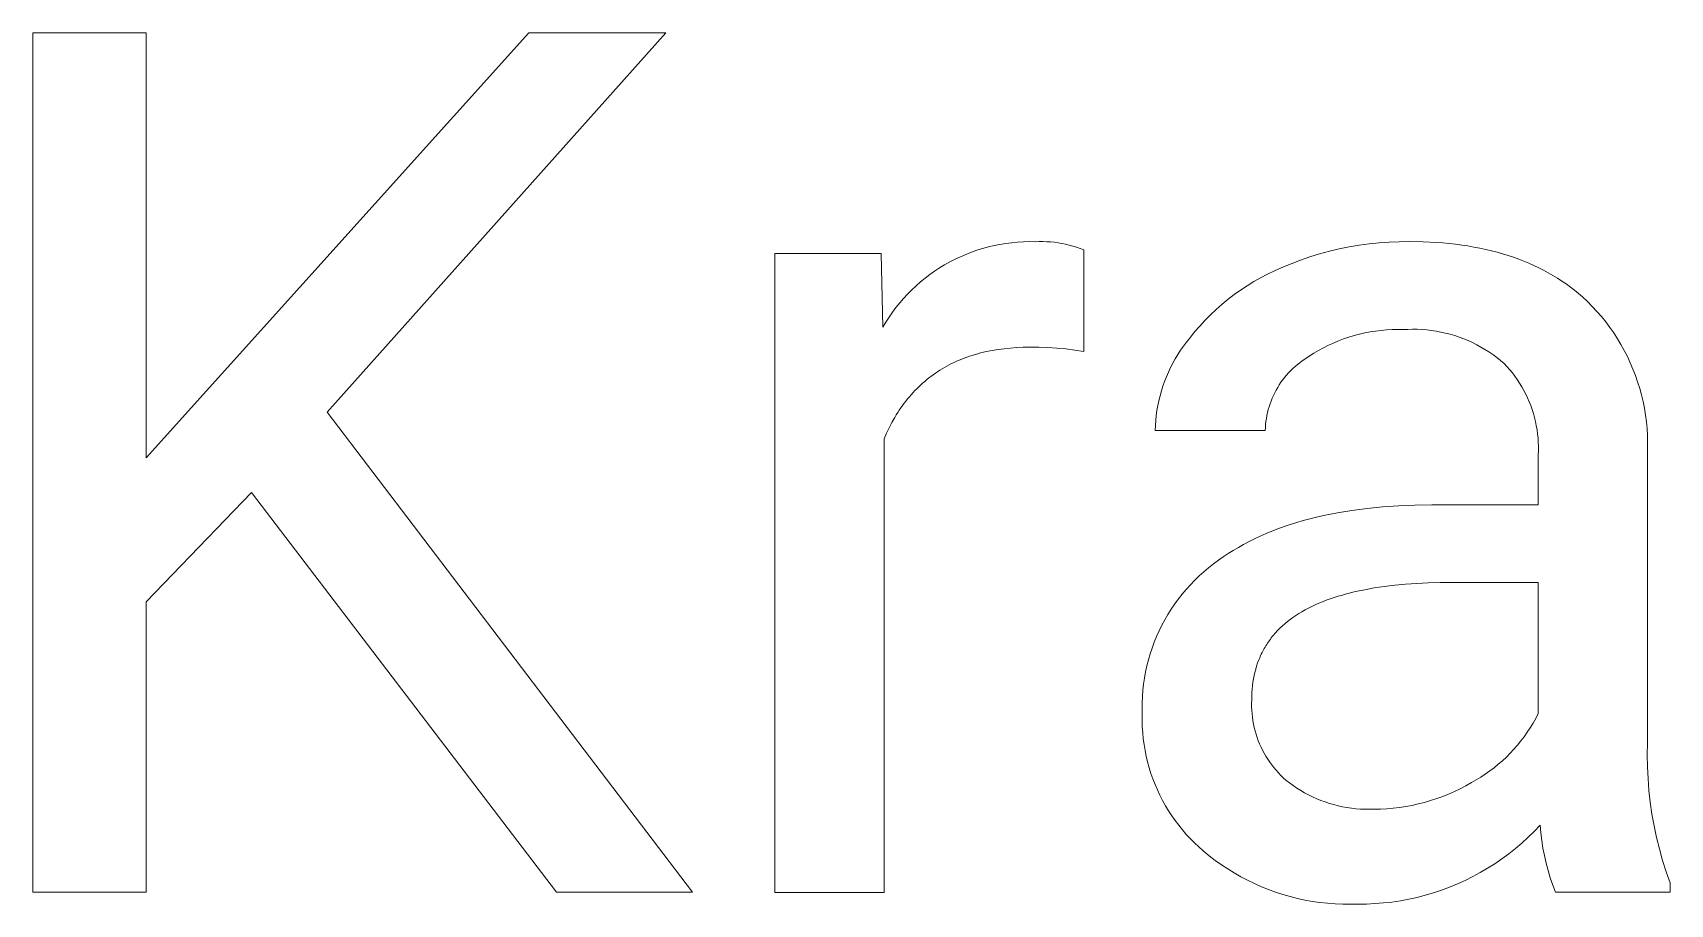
# Model space of a CAD drawing. Header units: millimetres. Extents: x 974 to 5700, y -47 to 3256.
# Drawn here: x 4826.4 to 4911.5, y 326.3 to 371.6 of the extents above; entities that cross this region are included whole.
import ezdxf

# ---------------------------------------------------------------- set-up
doc = ezdxf.new("R2010")
doc.units = ezdxf.units.MM
doc.header["$MEASUREMENT"] = 0
doc.layers.add('Domyślny', color=7, linetype='Continuous', true_color=0x000000)

msp = doc.modelspace()

# ---------------------------------------------------------------- linework, layer by layer
at = {"layer": 'Domyślny', "color": 18, "lineweight": 15, "true_color": 0x000000}
for p, q in [((4826.368, 326.897), (4826.368, 371.644)), ((4826.368, 371.644), (4832.27, 371.644)), ((4832.27, 371.644), (4832.27, 349.514)), ((4832.27, 349.514), (4852.165, 371.644)), ((4859.295, 371.644), (4841.682, 351.891)), ((4852.165, 371.644), (4859.295, 371.644)), ((4875.187, 360.219), (4875.478, 360.321)), ((4875.478, 360.321), (4875.772, 360.413)), ((4875.772, 360.413), (4876.07, 360.494)), ((4876.07, 360.494), (4876.37, 360.565)), ((4876.37, 360.565), (4876.672, 360.626)), ((4876.672, 360.626), (4876.976, 360.676)), ((4876.976, 360.676), (4877.282, 360.715)), ((4877.282, 360.715), (4877.589, 360.744)), ((4877.589, 360.744), (4877.897, 360.762)), ((4877.897, 360.762), (4878.205, 360.769)), ((4878.205, 360.769), (4878.513, 360.765)), ((4878.513, 360.765), (4878.711, 360.772)), ((4878.711, 360.772), (4878.909, 360.773)), ((4878.909, 360.773), (4879.107, 360.766)), ((4879.107, 360.766), (4879.305, 360.753)), ((4879.305, 360.753), (4879.502, 360.734)), ((4879.502, 360.734), (4879.698, 360.707)), ((4879.698, 360.707), (4879.893, 360.674)), ((4879.893, 360.674), (4880.087, 360.635)), ((4880.087, 360.635), (4880.28, 360.589)), ((4880.28, 360.589), (4880.471, 360.536)), ((4880.471, 360.536), (4880.66, 360.477)), ((4880.66, 360.477), (4880.847, 360.412)), ((4880.847, 360.412), (4881.032, 360.34)), ((4881.032, 360.34), (4881.032, 355.052)), ((4893.3, 360.131), (4893.807, 360.269)), ((4893.807, 360.269), (4894.318, 360.391)), ((4894.318, 360.391), (4894.832, 360.495)), ((4894.832, 360.495), (4895.35, 360.584)), ((4895.35, 360.584), (4895.871, 360.655)), ((4895.871, 360.655), (4896.393, 360.709)), ((4896.393, 360.709), (4896.917, 360.746)), ((4896.917, 360.746), (4897.442, 360.767)), ((4897.442, 360.767), (4897.967, 360.77)), ((4897.967, 360.77), (4898.678, 360.759)), ((4898.678, 360.759), (4899.368, 360.725)), ((4899.368, 360.725), (4899.706, 360.7)), ((4899.706, 360.7), (4900.04, 360.669)), ((4900.04, 360.669), (4900.368, 360.632)), ((4900.368, 360.632), (4900.691, 360.59)), ((4900.691, 360.59), (4901.009, 360.542)), ((4901.009, 360.542), (4901.323, 360.489)), ((4901.323, 360.489), (4901.632, 360.429)), ((4901.632, 360.429), (4901.935, 360.365)), ((4901.935, 360.365), (4902.234, 360.294)), ((4902.234, 360.294), (4902.528, 360.219)), ((4864.961, 326.893), (4864.961, 360.151)), ((4864.961, 360.151), (4870.486, 360.151)), ((4870.486, 360.151), (4870.58, 356.311)), ((4873.532, 359.401), (4873.796, 359.561)), ((4873.796, 359.561), (4874.064, 359.712)), ((4874.064, 359.712), (4874.338, 359.853)), ((4874.338, 359.853), (4874.617, 359.985)), ((4874.617, 359.985), (4874.9, 360.107)), ((4874.9, 360.107), (4875.187, 360.219)), ((4890.953, 359.253), (4891.325, 359.416)), ((4891.325, 359.416), (4891.81, 359.619)), ((4891.81, 359.619), (4892.301, 359.806)), ((4892.301, 359.806), (4892.798, 359.976)), ((4892.798, 359.976), (4893.3, 360.131)), ((4902.528, 360.219), (4902.817, 360.137)), ((4902.817, 360.137), (4903.1, 360.05)), ((4903.1, 360.05), (4903.379, 359.957)), ((4903.379, 359.957), (4903.654, 359.858)), ((4903.654, 359.858), (4903.923, 359.754)), ((4903.923, 359.754), (4904.187, 359.645)), ((4904.187, 359.645), (4904.446, 359.529)), ((4904.446, 359.529), (4904.7, 359.408)), ((4904.7, 359.408), (4904.95, 359.282)), ((4872.308, 358.468), (4872.539, 358.671)), ((4872.539, 358.671), (4872.778, 358.866)), ((4872.778, 358.866), (4873.023, 359.053)), ((4873.023, 359.053), (4873.275, 359.231)), ((4873.275, 359.231), (4873.532, 359.401)), ((4889.527, 358.475), (4889.874, 358.688)), ((4889.874, 358.688), (4890.227, 358.888)), ((4890.227, 358.888), (4890.587, 359.077)), ((4890.587, 359.077), (4890.953, 359.253)), ((4904.95, 359.282), (4905.194, 359.15)), ((4905.194, 359.15), (4905.434, 359.012)), ((4905.434, 359.012), (4905.668, 358.868)), ((4905.668, 358.868), (4905.897, 358.719)), ((4905.897, 358.719), (4906.122, 358.565)), ((4906.122, 358.565), (4906.342, 358.404)), ((4871.457, 357.577), (4871.658, 357.81)), ((4871.658, 357.81), (4871.867, 358.037)), ((4871.867, 358.037), (4872.083, 358.256)), ((4872.083, 358.256), (4872.308, 358.468)), ((4888.222, 357.509), (4888.535, 357.767)), ((4888.535, 357.767), (4888.858, 358.014)), ((4888.858, 358.014), (4889.189, 358.25)), ((4889.189, 358.25), (4889.527, 358.475)), ((4906.342, 358.404), (4906.556, 358.238)), ((4906.556, 358.238), (4906.766, 358.067)), ((4906.766, 358.067), (4906.97, 357.889)), ((4906.97, 357.889), (4907.229, 357.646)), ((4870.904, 356.835), (4871.08, 357.089)), ((4871.08, 357.089), (4871.264, 357.336)), ((4871.264, 357.336), (4871.457, 357.577)), ((4887.336, 356.672), (4887.621, 356.961)), ((4887.621, 356.961), (4887.917, 357.24)), ((4887.917, 357.24), (4888.222, 357.509)), ((4907.229, 357.646), (4907.48, 357.394)), ((4907.48, 357.394), (4907.721, 357.134)), ((4907.721, 357.134), (4907.954, 356.865)), ((4907.954, 356.865), (4908.177, 356.589)), ((4870.58, 356.311), (4870.738, 356.576)), ((4870.738, 356.576), (4870.904, 356.835)), ((4886.54, 355.749), (4886.795, 356.066)), ((4886.795, 356.066), (4887.06, 356.374)), ((4887.06, 356.374), (4887.336, 356.672)), ((4895.646, 356.015), (4895.367, 355.951)), ((4895.927, 356.069), (4895.646, 356.015)), ((4896.21, 356.113), (4895.927, 356.069)), ((4896.494, 356.148), (4896.21, 356.113)), ((4896.779, 356.173), (4896.494, 356.148)), ((4897.065, 356.188), (4896.779, 356.173)), ((4897.351, 356.194), (4897.065, 356.188)), ((4897.637, 356.19), (4897.351, 356.194)), ((4897.884, 356.203), (4897.637, 356.19)), ((4898.131, 356.209), (4897.884, 356.203)), ((4898.379, 356.206), (4898.131, 356.209)), ((4898.626, 356.194), (4898.379, 356.206)), ((4898.873, 356.174), (4898.626, 356.194)), ((4899.119, 356.145), (4898.873, 356.174)), ((4899.363, 356.108), (4899.119, 356.145)), ((4899.607, 356.062), (4899.363, 356.108)), ((4899.848, 356.008), (4899.607, 356.062)), ((4900.088, 355.946), (4899.848, 356.008)), ((4908.177, 356.589), (4908.39, 356.305)), ((4908.39, 356.305), (4908.594, 356.014)), ((4908.594, 356.014), (4908.787, 355.716)), ((4876.575, 355.155), (4876.265, 355.103)), ((4876.892, 355.197), (4876.575, 355.155)), ((4877.216, 355.23), (4876.892, 355.197)), ((4877.547, 355.253), (4877.216, 355.23)), ((4877.885, 355.267), (4877.547, 355.253)), ((4878.23, 355.272), (4877.885, 355.267)), ((4878.699, 355.271), (4878.23, 355.272)), ((4879.168, 355.255), (4878.699, 355.271)), ((4879.636, 355.225), (4879.168, 355.255)), ((4880.103, 355.181), (4879.636, 355.225)), ((4880.568, 355.123), (4880.103, 355.181)), ((4886.071, 355.119), (4886.22, 355.334)), ((4886.22, 355.334), (4886.377, 355.544)), ((4886.377, 355.544), (4886.54, 355.749)), ((4893.497, 355.245), (4893.246, 355.108)), ((4893.753, 355.373), (4893.497, 355.245)), ((4894.013, 355.492), (4893.753, 355.373)), ((4894.277, 355.602), (4894.013, 355.492)), ((4894.545, 355.703), (4894.277, 355.602)), ((4894.816, 355.795), (4894.545, 355.703)), ((4895.09, 355.878), (4894.816, 355.795)), ((4895.367, 355.951), (4895.09, 355.878)), ((4900.325, 355.875), (4900.088, 355.946)), ((4900.56, 355.796), (4900.325, 355.875)), ((4900.791, 355.71), (4900.56, 355.796)), ((4901.02, 355.615), (4900.791, 355.71)), ((4901.245, 355.512), (4901.02, 355.615)), ((4901.467, 355.402), (4901.245, 355.512)), ((4901.685, 355.284), (4901.467, 355.402)), ((4901.898, 355.159), (4901.685, 355.284)), ((4902.107, 355.027), (4901.898, 355.159)), ((4908.787, 355.716), (4908.971, 355.412)), ((4908.971, 355.412), (4909.143, 355.101)), ((4874.034, 354.354), (4873.909, 354.287)), ((4874.16, 354.418), (4874.034, 354.354)), ((4874.288, 354.48), (4874.16, 354.418)), ((4874.418, 354.54), (4874.288, 354.48)), ((4874.55, 354.597), (4874.418, 354.54)), ((4874.683, 354.652), (4874.55, 354.597)), ((4874.818, 354.705), (4874.683, 354.652)), ((4874.955, 354.755), (4874.818, 354.705)), ((4875.094, 354.803), (4874.955, 354.755)), ((4875.234, 354.849), (4875.094, 354.803)), ((4875.376, 354.892), (4875.234, 354.849)), ((4875.52, 354.933), (4875.376, 354.892)), ((4875.666, 354.972), (4875.52, 354.933)), ((4875.813, 355.008), (4875.666, 354.972)), ((4875.962, 355.042), (4875.813, 355.008)), ((4876.265, 355.103), (4875.962, 355.042)), ((4881.032, 355.052), (4880.568, 355.123)), ((4885.548, 354.213), (4885.667, 354.446)), ((4885.667, 354.446), (4885.794, 354.675)), ((4885.794, 354.675), (4885.929, 354.9)), ((4885.929, 354.9), (4886.071, 355.119)), ((4892.141, 354.367), (4892.02, 354.266)), ((4892.264, 354.465), (4892.141, 354.367)), ((4892.391, 354.558), (4892.264, 354.465)), ((4892.521, 354.647), (4892.391, 354.558)), ((4892.758, 354.809), (4892.521, 354.647)), ((4892.999, 354.963), (4892.758, 354.809)), ((4893.246, 355.108), (4892.999, 354.963)), ((4902.312, 354.887), (4902.107, 355.027)), ((4902.511, 354.74), (4902.312, 354.887)), ((4902.705, 354.587), (4902.511, 354.74)), ((4902.894, 354.427), (4902.705, 354.587)), ((4903.042, 354.268), (4902.894, 354.427)), ((4909.143, 355.101), (4909.305, 354.785)), ((4909.305, 354.785), (4909.456, 354.463)), ((4909.456, 354.463), (4909.595, 354.137)), ((4872.758, 353.494), (4872.652, 353.402)), ((4872.865, 353.584), (4872.758, 353.494)), ((4872.974, 353.671), (4872.865, 353.584)), ((4873.085, 353.756), (4872.974, 353.671)), ((4873.197, 353.839), (4873.085, 353.756)), ((4873.312, 353.92), (4873.197, 353.839)), ((4873.428, 353.998), (4873.312, 353.92)), ((4873.545, 354.074), (4873.428, 353.998)), ((4873.665, 354.147), (4873.545, 354.074)), ((4873.786, 354.219), (4873.665, 354.147)), ((4873.909, 354.287), (4873.786, 354.219)), ((4885.15, 353.245), (4885.237, 353.492)), ((4885.237, 353.492), (4885.332, 353.736)), ((4885.332, 353.736), (4885.436, 353.976)), ((4885.436, 353.976), (4885.548, 354.213)), ((4891.287, 353.445), (4891.2, 353.314)), ((4891.38, 353.573), (4891.287, 353.445)), ((4891.476, 353.697), (4891.38, 353.573)), ((4891.577, 353.818), (4891.476, 353.697)), ((4891.682, 353.936), (4891.577, 353.818)), ((4891.791, 354.05), (4891.682, 353.936)), ((4891.904, 354.16), (4891.791, 354.05)), ((4892.02, 354.266), (4891.904, 354.16)), ((4903.185, 354.104), (4903.042, 354.268)), ((4903.322, 353.935), (4903.185, 354.104)), ((4903.453, 353.761), (4903.322, 353.935)), ((4903.579, 353.584), (4903.453, 353.761)), ((4903.698, 353.402), (4903.579, 353.584)), ((4909.595, 354.137), (4909.724, 353.805)), ((4909.724, 353.805), (4909.84, 353.47)), ((4909.84, 353.47), (4909.946, 353.131)), ((4871.962, 352.693), (4871.871, 352.583)), ((4872.056, 352.801), (4871.962, 352.693)), ((4872.151, 352.907), (4872.056, 352.801)), ((4872.248, 353.011), (4872.151, 352.907)), ((4872.346, 353.112), (4872.248, 353.011)), ((4872.446, 353.211), (4872.346, 353.112)), ((4872.549, 353.308), (4872.446, 353.211)), ((4872.652, 353.402), (4872.549, 353.308)), ((4884.938, 352.489), (4885, 352.744)), ((4885, 352.744), (4885.071, 352.996)), ((4885.071, 352.996), (4885.15, 353.245)), ((4890.832, 352.618), (4890.773, 352.472)), ((4890.896, 352.762), (4890.832, 352.618)), ((4890.965, 352.904), (4890.896, 352.762)), ((4891.038, 353.043), (4890.965, 352.904)), ((4891.117, 353.18), (4891.038, 353.043)), ((4891.2, 353.314), (4891.117, 353.18)), ((4903.811, 353.216), (4903.698, 353.402)), ((4903.917, 353.026), (4903.811, 353.216)), ((4904.017, 352.833), (4903.917, 353.026)), ((4904.11, 352.637), (4904.017, 352.833)), ((4904.197, 352.437), (4904.11, 352.637)), ((4909.946, 353.131), (4910.039, 352.788)), ((4910.039, 352.788), (4910.121, 352.442)), ((4841.682, 351.891), (4860.68, 326.897)), ((4871.279, 351.745), (4871.201, 351.616)), ((4871.358, 351.872), (4871.279, 351.745)), ((4871.439, 351.996), (4871.358, 351.872)), ((4871.522, 352.118), (4871.439, 351.996)), ((4871.607, 352.237), (4871.522, 352.118)), ((4871.693, 352.355), (4871.607, 352.237)), ((4871.781, 352.47), (4871.693, 352.355)), ((4871.871, 352.583), (4871.781, 352.47)), ((4884.803, 351.716), (4884.839, 351.975)), ((4884.839, 351.975), (4884.884, 352.233)), ((4884.884, 352.233), (4884.938, 352.489)), ((4890.59, 351.869), (4890.557, 351.715)), ((4890.628, 352.022), (4890.59, 351.869)), ((4890.671, 352.174), (4890.628, 352.022)), ((4890.72, 352.324), (4890.671, 352.174)), ((4890.773, 352.472), (4890.72, 352.324)), ((4904.277, 352.235), (4904.197, 352.437)), ((4904.349, 352.03), (4904.277, 352.235)), ((4904.415, 351.822), (4904.349, 352.03)), ((4904.474, 351.613), (4904.415, 351.822)), ((4910.121, 352.442), (4910.19, 352.094)), ((4910.19, 352.094), (4910.248, 351.743)), ((4910.248, 351.743), (4910.294, 351.391)), ((4870.908, 351.078), (4870.772, 350.795)), ((4871.051, 351.352), (4870.908, 351.078)), ((4871.201, 351.616), (4871.051, 351.352)), ((4884.746, 350.933), (4884.756, 351.194)), ((4890.475, 350.933), (4884.746, 350.933)), ((4884.756, 351.194), (4884.775, 351.455)), ((4884.775, 351.455), (4884.803, 351.716)), ((4890.481, 351.09), (4890.475, 350.933)), ((4890.492, 351.247), (4890.481, 351.09)), ((4890.508, 351.404), (4890.492, 351.247)), ((4890.53, 351.56), (4890.508, 351.404)), ((4890.557, 351.715), (4890.53, 351.56)), ((4904.525, 351.402), (4904.474, 351.613)), ((4904.569, 351.189), (4904.525, 351.402)), ((4904.606, 350.974), (4904.569, 351.189)), ((4904.636, 350.759), (4904.606, 350.974)), ((4910.294, 351.391), (4910.327, 351.037)), ((4910.327, 351.037), (4910.349, 350.683)), ((4870.772, 350.795), (4870.643, 350.503)), ((4870.643, 350.503), (4870.643, 326.893)), ((4904.658, 350.543), (4904.636, 350.759)), ((4904.673, 350.326), (4904.658, 350.543)), ((4904.68, 350.108), (4904.673, 350.326)), ((4904.68, 349.891), (4904.68, 350.108)), ((4910.349, 350.683), (4910.358, 350.328)), ((4910.358, 350.328), (4910.354, 349.972)), ((4904.672, 349.673), (4904.68, 349.891)), ((4904.672, 347.061), (4904.672, 349.673)), ((4910.354, 349.972), (4910.354, 334.674)), ((4837.748, 347.704), (4832.27, 342.022)), ((4853.613, 326.897), (4837.748, 347.704)), ((4893.856, 346.585), (4894.225, 346.656)), ((4894.225, 346.656), (4894.982, 346.779)), ((4894.982, 346.779), (4895.763, 346.881)), ((4895.763, 346.881), (4896.568, 346.959)), ((4896.568, 346.959), (4897.398, 347.016)), ((4897.398, 347.016), (4898.253, 347.049)), ((4898.253, 347.049), (4899.132, 347.061)), ((4899.132, 347.061), (4904.672, 347.061)), ((4890.817, 345.699), (4891.129, 345.82)), ((4891.129, 345.82), (4891.448, 345.935)), ((4891.448, 345.935), (4891.774, 346.045)), ((4891.774, 346.045), (4892.105, 346.149)), ((4892.105, 346.149), (4892.443, 346.248)), ((4892.443, 346.248), (4892.787, 346.341)), ((4892.787, 346.341), (4893.137, 346.428)), ((4893.137, 346.428), (4893.494, 346.509)), ((4893.494, 346.509), (4893.856, 346.585)), ((4889.072, 344.855), (4889.347, 345.01)), ((4889.347, 345.01), (4889.628, 345.159)), ((4889.628, 345.159), (4889.916, 345.303)), ((4889.916, 345.303), (4890.21, 345.44)), ((4890.21, 345.44), (4890.51, 345.573)), ((4890.51, 345.573), (4890.817, 345.699)), ((4887.775, 343.99), (4888.036, 344.18)), ((4888.036, 344.18), (4888.285, 344.357)), ((4888.285, 344.357), (4888.541, 344.529)), ((4888.541, 344.529), (4888.804, 344.695)), ((4888.804, 344.695), (4889.072, 344.855)), ((4886.802, 343.141), (4887.034, 343.366)), ((4887.034, 343.366), (4887.274, 343.582)), ((4887.274, 343.582), (4887.521, 343.79)), ((4887.521, 343.79), (4887.775, 343.99)), ((4885.955, 342.167), (4886.154, 342.421)), ((4886.154, 342.421), (4886.362, 342.669)), ((4886.362, 342.669), (4886.578, 342.909)), ((4886.578, 342.909), (4886.802, 343.141)), ((4894.483, 342.374), (4894.266, 342.31)), ((4894.705, 342.435), (4894.483, 342.374)), ((4895.164, 342.549), (4894.705, 342.435)), ((4895.644, 342.65), (4895.164, 342.549)), ((4896.144, 342.739), (4895.644, 342.65)), ((4896.664, 342.817), (4896.144, 342.739)), ((4897.206, 342.882), (4896.664, 342.817)), ((4897.767, 342.936), (4897.206, 342.882)), ((4898.349, 342.978), (4897.767, 342.936)), ((4898.952, 343.007), (4898.349, 342.978)), ((4899.575, 343.025), (4898.952, 343.007)), ((4900.218, 343.031), (4899.575, 343.025)), ((4904.672, 343.031), (4900.218, 343.031)), ((4904.672, 336.2), (4904.672, 343.031)), ((4832.27, 342.022), (4832.27, 326.897)), ((4885.412, 341.365), (4885.584, 341.638)), ((4885.584, 341.638), (4885.765, 341.906)), ((4885.765, 341.906), (4885.955, 342.167)), ((4892.544, 341.599), (4892.378, 341.505)), ((4892.715, 341.69), (4892.544, 341.599)), ((4892.891, 341.778), (4892.715, 341.69)), ((4893.072, 341.863), (4892.891, 341.778)), ((4893.258, 341.945), (4893.072, 341.863)), ((4893.449, 342.024), (4893.258, 341.945)), ((4893.646, 342.1), (4893.449, 342.024)), ((4893.847, 342.173), (4893.646, 342.1)), ((4894.054, 342.243), (4893.847, 342.173)), ((4894.266, 342.31), (4894.054, 342.243)), ((4884.955, 340.511), (4885.097, 340.801)), ((4885.097, 340.801), (4885.25, 341.086)), ((4885.25, 341.086), (4885.412, 341.365)), ((4891.36, 340.762), (4891.235, 340.644)), ((4891.49, 340.877), (4891.36, 340.762)), ((4891.626, 340.989), (4891.49, 340.877)), ((4891.766, 341.098), (4891.626, 340.989)), ((4891.911, 341.204), (4891.766, 341.098)), ((4892.062, 341.307), (4891.911, 341.204)), ((4892.217, 341.407), (4892.062, 341.307)), ((4892.378, 341.505), (4892.217, 341.407)), ((4884.588, 339.615), (4884.7, 339.918)), ((4884.7, 339.918), (4884.822, 340.217)), ((4884.822, 340.217), (4884.955, 340.511)), ((4890.593, 339.873), (4890.548, 339.804)), ((4890.639, 339.941), (4890.593, 339.873)), ((4890.687, 340.009), (4890.639, 339.941)), ((4890.736, 340.076), (4890.687, 340.009)), ((4890.787, 340.142), (4890.736, 340.076)), ((4890.838, 340.207), (4890.787, 340.142)), ((4890.891, 340.272), (4890.838, 340.207)), ((4891.001, 340.399), (4890.891, 340.272)), ((4891.116, 340.523), (4891.001, 340.399)), ((4891.235, 340.644), (4891.116, 340.523)), ((4884.315, 338.685), (4884.396, 338.998)), ((4884.396, 338.998), (4884.486, 339.308)), ((4884.486, 339.308), (4884.588, 339.615)), ((4890.134, 338.993), (4890.075, 338.836)), ((4890.165, 339.071), (4890.134, 338.993)), ((4890.198, 339.147), (4890.165, 339.071)), ((4890.232, 339.223), (4890.198, 339.147)), ((4890.267, 339.298), (4890.232, 339.223)), ((4890.303, 339.373), (4890.267, 339.298)), ((4890.34, 339.447), (4890.303, 339.373)), ((4890.379, 339.52), (4890.34, 339.447)), ((4890.42, 339.592), (4890.379, 339.52)), ((4890.461, 339.663), (4890.42, 339.592)), ((4890.504, 339.734), (4890.461, 339.663)), ((4890.548, 339.804), (4890.504, 339.734)), ((4884.188, 338.052), (4884.246, 338.37)), ((4884.246, 338.37), (4884.315, 338.685)), ((4889.892, 338.177), (4889.859, 338.005)), ((4889.93, 338.347), (4889.892, 338.177)), ((4889.973, 338.513), (4889.93, 338.347)), ((4890.022, 338.676), (4889.973, 338.513)), ((4890.075, 338.836), (4890.022, 338.676)), ((4884.079, 337.09), (4884.104, 337.412)), ((4884.104, 337.412), (4884.14, 337.733)), ((4884.14, 337.733), (4884.188, 338.052)), ((4889.777, 337.286), (4889.77, 337.099)), ((4889.79, 337.47), (4889.777, 337.286)), ((4889.808, 337.652), (4889.79, 337.47)), ((4889.831, 337.83), (4889.808, 337.652)), ((4889.859, 338.005), (4889.831, 337.83)), ((4884.061, 336.444), (4884.064, 336.767)), ((4884.069, 336.122), (4884.061, 336.444)), ((4884.064, 336.767), (4884.079, 337.09)), ((4889.767, 336.909), (4889.761, 336.728)), ((4889.761, 336.728), (4889.762, 336.548)), ((4889.762, 336.548), (4889.769, 336.367)), ((4889.77, 337.099), (4889.767, 336.909)), ((4884.068, 335.813), (4884.069, 336.122)), ((4884.077, 335.506), (4884.068, 335.813)), ((4889.769, 336.367), (4889.782, 336.187)), ((4889.782, 336.187), (4889.801, 336.008)), ((4889.801, 336.008), (4889.827, 335.829)), ((4889.827, 335.829), (4889.859, 335.652)), ((4889.859, 335.652), (4889.896, 335.475)), ((4904.256, 335.464), (4904.403, 335.705)), ((4904.403, 335.705), (4904.542, 335.95)), ((4904.542, 335.95), (4904.672, 336.2)), ((4884.096, 335.198), (4884.077, 335.506)), ((4884.126, 334.891), (4884.096, 335.198)), ((4884.167, 334.586), (4884.126, 334.891)), ((4889.896, 335.475), (4889.941, 335.3)), ((4889.941, 335.3), (4889.991, 335.127)), ((4889.991, 335.127), (4890.047, 334.955)), ((4890.047, 334.955), (4890.109, 334.786)), ((4890.109, 334.786), (4890.177, 334.619)), ((4903.589, 334.556), (4903.767, 334.774)), ((4903.767, 334.774), (4903.938, 334.998)), ((4903.938, 334.998), (4904.101, 335.228)), ((4904.101, 335.228), (4904.256, 335.464)), ((4884.218, 334.282), (4884.167, 334.586)), ((4884.279, 333.98), (4884.218, 334.282)), ((4884.351, 333.681), (4884.279, 333.98)), ((4890.177, 334.619), (4890.25, 334.454)), ((4890.25, 334.454), (4890.33, 334.292)), ((4890.33, 334.292), (4890.415, 334.132)), ((4890.415, 334.132), (4890.505, 333.976)), ((4890.505, 333.976), (4890.601, 333.823)), ((4902.804, 333.746), (4903.011, 333.938)), ((4903.011, 333.938), (4903.21, 334.137)), ((4903.21, 334.137), (4903.403, 334.343)), ((4903.403, 334.343), (4903.589, 334.556)), ((4910.354, 334.674), (4910.342, 334.054)), ((4910.342, 334.054), (4910.35, 333.435)), ((4884.433, 333.383), (4884.351, 333.681)), ((4884.525, 333.089), (4884.433, 333.383)), ((4884.626, 332.799), (4884.525, 333.089)), ((4890.601, 333.823), (4890.702, 333.674)), ((4890.702, 333.674), (4890.808, 333.528)), ((4890.808, 333.528), (4890.919, 333.386)), ((4890.919, 333.386), (4891.035, 333.248)), ((4891.035, 333.248), (4891.156, 333.113)), ((4891.156, 333.113), (4891.282, 332.984)), ((4901.681, 332.896), (4901.917, 333.051)), ((4901.917, 333.051), (4902.148, 333.213)), ((4902.148, 333.213), (4902.372, 333.383)), ((4902.372, 333.383), (4902.591, 333.561)), ((4902.591, 333.561), (4902.804, 333.746)), ((4910.35, 333.435), (4910.378, 332.817)), ((4884.738, 332.512), (4884.626, 332.799)), ((4884.86, 332.229), (4884.738, 332.512)), ((4884.991, 331.95), (4884.86, 332.229)), ((4891.282, 332.984), (4891.411, 332.858)), ((4891.411, 332.858), (4891.546, 332.738)), ((4891.546, 332.738), (4891.73, 332.593)), ((4891.73, 332.593), (4891.92, 332.454)), ((4891.92, 332.454), (4892.115, 332.323)), ((4892.115, 332.323), (4892.313, 332.198)), ((4892.313, 332.198), (4892.516, 332.08)), ((4900.312, 332.147), (4900.611, 332.292)), ((4900.611, 332.292), (4900.905, 332.447)), ((4900.905, 332.447), (4901.194, 332.612)), ((4901.194, 332.612), (4901.44, 332.75)), ((4901.44, 332.75), (4901.681, 332.896)), ((4910.378, 332.817), (4910.427, 332.2)), ((4910.427, 332.2), (4910.496, 331.584)), ((4885.132, 331.676), (4884.991, 331.95)), ((4885.282, 331.406), (4885.132, 331.676)), ((4885.441, 331.143), (4885.282, 331.406)), ((4892.516, 332.08), (4892.723, 331.969)), ((4892.723, 331.969), (4892.934, 331.865)), ((4892.934, 331.865), (4893.148, 331.769)), ((4893.148, 331.769), (4893.366, 331.68)), ((4893.366, 331.68), (4893.586, 331.599)), ((4893.586, 331.599), (4893.809, 331.526)), ((4893.809, 331.526), (4894.034, 331.46)), ((4894.034, 331.46), (4894.262, 331.402)), ((4894.262, 331.402), (4894.491, 331.352)), ((4894.491, 331.352), (4894.722, 331.31)), ((4894.722, 331.31), (4894.954, 331.276)), ((4897.121, 331.275), (4897.451, 331.314)), ((4897.451, 331.314), (4897.78, 331.363)), ((4897.78, 331.363), (4898.107, 331.423)), ((4898.107, 331.423), (4898.431, 331.495)), ((4898.431, 331.495), (4898.753, 331.577)), ((4898.753, 331.577), (4899.072, 331.67)), ((4899.072, 331.67), (4899.388, 331.774)), ((4899.388, 331.774), (4899.7, 331.888)), ((4899.7, 331.888), (4900.008, 332.012)), ((4900.008, 332.012), (4900.312, 332.147)), ((4910.496, 331.584), (4910.585, 330.972)), ((4885.609, 330.884), (4885.441, 331.143)), ((4885.785, 330.632), (4885.609, 330.884)), ((4885.971, 330.386), (4885.785, 330.632)), ((4894.954, 331.276), (4895.188, 331.25)), ((4895.188, 331.25), (4895.422, 331.232)), ((4895.422, 331.232), (4895.656, 331.222)), ((4895.656, 331.222), (4895.891, 331.22)), ((4895.891, 331.22), (4896.126, 331.227)), ((4896.126, 331.227), (4896.458, 331.232)), ((4896.458, 331.232), (4896.79, 331.248)), ((4896.79, 331.248), (4897.121, 331.275)), ((4910.585, 330.972), (4910.694, 330.362)), ((4886.164, 330.146), (4885.971, 330.386)), ((4886.366, 329.913), (4886.164, 330.146)), ((4886.576, 329.687), (4886.366, 329.913)), ((4886.793, 329.469), (4886.576, 329.687)), ((4904.145, 329.761), (4903.818, 329.462)), ((4904.462, 330.071), (4904.145, 329.761)), ((4904.767, 330.392), (4904.462, 330.071)), ((4904.802, 329.994), (4904.767, 330.392)), ((4904.851, 329.597), (4904.802, 329.994)), ((4904.914, 329.202), (4904.851, 329.597)), ((4910.694, 330.362), (4910.823, 329.756)), ((4910.823, 329.756), (4910.972, 329.155)), ((4887.017, 329.258), (4886.793, 329.469)), ((4887.249, 329.054), (4887.017, 329.258)), ((4887.554, 328.803), (4887.249, 329.054)), ((4887.868, 328.561), (4887.554, 328.803)), ((4903.134, 328.899), (4902.777, 328.636)), ((4903.481, 329.175), (4903.134, 328.899)), ((4903.818, 329.462), (4903.481, 329.175)), ((4904.99, 328.809), (4904.914, 329.202)), ((4905.079, 328.42), (4904.99, 328.809)), ((4910.972, 329.155), (4911.14, 328.56)), ((4888.19, 328.331), (4887.868, 328.561)), ((4888.519, 328.112), (4888.19, 328.331)), ((4888.856, 327.904), (4888.519, 328.112)), ((4889.2, 327.707), (4888.856, 327.904)), ((4901.656, 327.923), (4901.266, 327.712)), ((4902.038, 328.148), (4901.656, 327.923)), ((4902.412, 328.385), (4902.038, 328.148)), ((4902.777, 328.636), (4902.412, 328.385)), ((4905.182, 328.033), (4905.079, 328.42)), ((4905.298, 327.65), (4905.182, 328.033)), ((4911.14, 328.56), (4911.328, 327.97)), ((4911.328, 327.97), (4911.535, 327.386)), ((4889.55, 327.523), (4889.2, 327.707)), ((4889.906, 327.35), (4889.55, 327.523)), ((4890.268, 327.19), (4889.906, 327.35)), ((4890.636, 327.042), (4890.268, 327.19)), ((4891.008, 326.907), (4890.636, 327.042)), ((4900.056, 327.162), (4899.641, 327.008)), ((4900.466, 327.332), (4900.056, 327.162)), ((4900.869, 327.515), (4900.466, 327.332)), ((4901.266, 327.712), (4900.869, 327.515)), ((4905.427, 327.272), (4905.298, 327.65)), ((4905.57, 326.898), (4905.427, 327.272)), ((4911.535, 327.386), (4911.535, 326.898)), ((4832.27, 326.897), (4826.368, 326.897)), ((4860.68, 326.897), (4853.613, 326.897)), ((4870.643, 326.893), (4864.961, 326.893)), ((4891.384, 326.785), (4891.008, 326.907)), ((4891.764, 326.675), (4891.384, 326.785)), ((4892.148, 326.578), (4891.764, 326.675)), ((4892.535, 326.495), (4892.148, 326.578)), ((4892.925, 326.425), (4892.535, 326.495)), ((4893.316, 326.368), (4892.925, 326.425)), ((4893.71, 326.324), (4893.316, 326.368)), ((4894.105, 326.294), (4893.71, 326.324)), ((4894.5, 326.277), (4894.105, 326.294)), ((4894.896, 326.274), (4894.5, 326.277)), ((4895.292, 326.284), (4894.896, 326.274)), ((4895.735, 326.288), (4895.292, 326.284)), ((4896.178, 326.307), (4895.735, 326.288)), ((4896.619, 326.341), (4896.178, 326.307)), ((4897.06, 326.391), (4896.619, 326.341)), ((4897.498, 326.456), (4897.06, 326.391)), ((4897.934, 326.536), (4897.498, 326.456)), ((4898.366, 326.632), (4897.934, 326.536)), ((4898.796, 326.742), (4898.366, 326.632)), ((4899.221, 326.867), (4898.796, 326.742)), ((4899.641, 327.008), (4899.221, 326.867)), ((4911.535, 326.898), (4905.57, 326.898))]:
    msp.add_line(p, q, dxfattribs=at)

doc.saveas('drawing.dxf')
